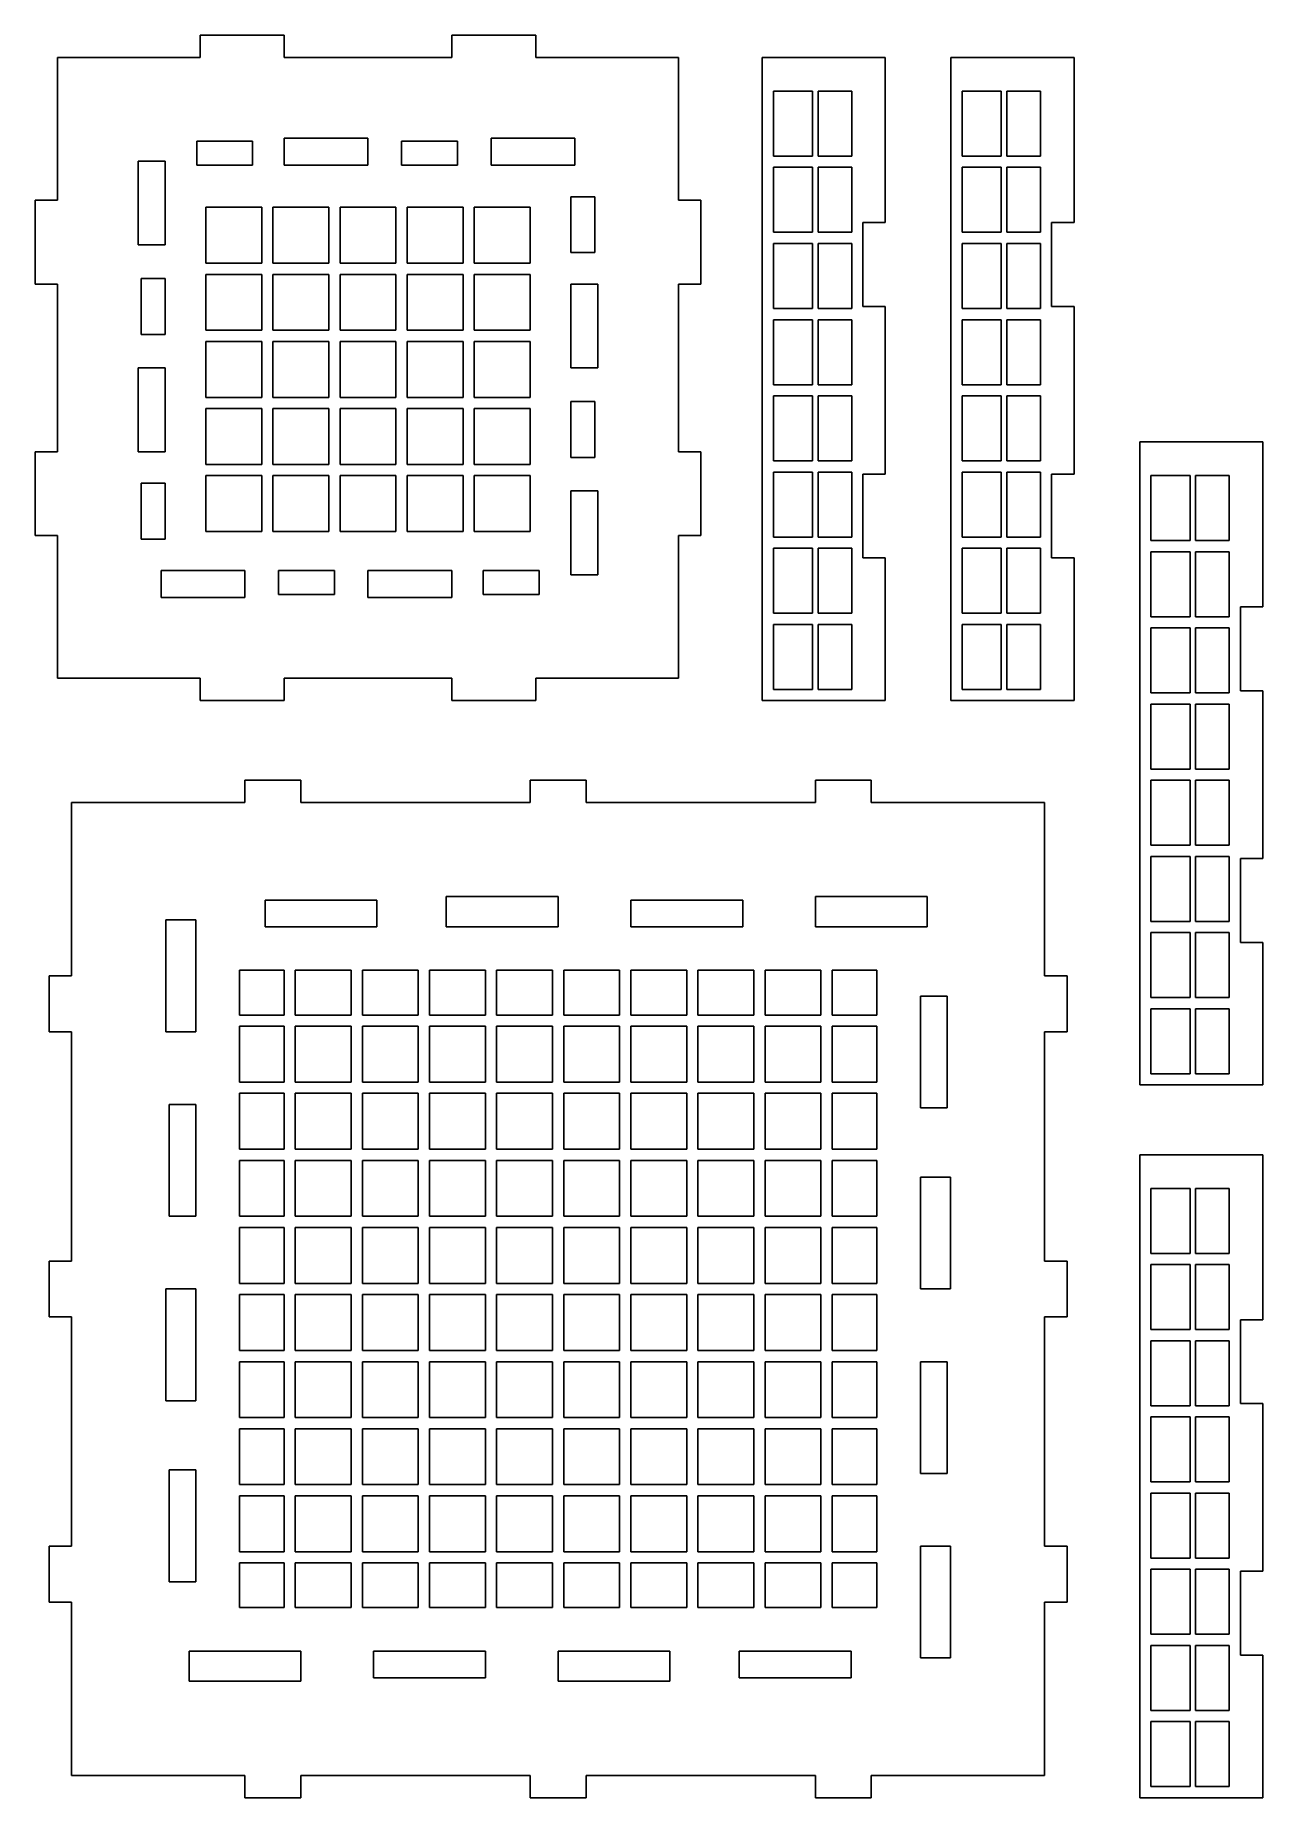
# Model space of a CAD drawing. Extents: x -82 to 93, y -122 to 130.
import ezdxf

# ---------------------------------------------------------------- set-up
doc = ezdxf.new("R2010")
doc.units = 0
doc.header["$MEASUREMENT"] = 0
doc.layers.add('CYAN', color=4, linetype='Continuous')

msp = doc.modelspace()

# ---------------------------------------------------------------- linework, layer by layer
at = {"layer": 'CYAN'}
for p, q in [((-46.699979, 130.349996), (-58.699979, 130.349996)), ((-58.699979, 130.349996), (-58.699979, 127.149996)), ((-46.699979, 127.149996), (-46.699979, 130.349996)), ((-10.699979, 130.349996), (-22.699979, 130.349996)), ((-22.699979, 130.349996), (-22.699979, 127.149996)), ((-10.699979, 127.149996), (-10.699979, 130.349996)), ((-58.699979, 127.149996), (-79.099979, 127.149996)), ((-79.099979, 127.149996), (-79.099979, 106.749996)), ((-22.699979, 127.149996), (-46.699979, 127.149996)), ((9.700021, 127.149996), (-10.699979, 127.149996)), ((9.700021, 106.749996), (9.700021, 127.149996)), ((39.300021, 127.149996), (21.700021, 127.149996)), ((21.700021, 127.149996), (21.700021, 35.149996)), ((39.300021, 103.549996), (39.300021, 127.149996)), ((66.300021, 127.149996), (48.700021, 127.149996)), ((48.700021, 127.149996), (48.700021, 35.149996)), ((66.300021, 103.549996), (66.300021, 127.149996)), ((23.300021, 113.049996), (23.300021, 122.349996)), ((23.300021, 122.349996), (28.900021, 122.349996)), ((28.900021, 122.349996), (28.900021, 113.049996)), ((29.700021, 113.049996), (29.700021, 122.349996)), ((29.700021, 122.349996), (34.500021, 122.349996)), ((34.500021, 122.349996), (34.500021, 113.049996)), ((50.300021, 113.049996), (50.300021, 122.349996)), ((50.300021, 122.349996), (55.900021, 122.349996)), ((55.900021, 122.349996), (55.900021, 113.049996)), ((56.700021, 113.049996), (56.700021, 122.349996)), ((56.700021, 122.349996), (61.500021, 122.349996)), ((61.500021, 122.349996), (61.500021, 113.049996)), ((-59.199979, 111.749996), (-59.199979, 115.189996)), ((-59.199979, 115.189996), (-51.199979, 115.189996)), ((-51.199979, 115.189996), (-51.199979, 111.749996)), ((-46.699979, 111.749996), (-46.699979, 115.609996)), ((-46.699979, 115.609996), (-34.699979, 115.609996)), ((-34.699979, 115.609996), (-34.699979, 111.749996)), ((-29.899979, 111.749996), (-29.899979, 115.189996)), ((-29.899979, 115.189996), (-21.899979, 115.189996)), ((-21.899979, 115.189996), (-21.899979, 111.749996)), ((-17.099979, 111.749996), (-17.099979, 115.609996)), ((-17.099979, 115.609996), (-5.099979, 115.609996)), ((-5.099979, 115.609996), (-5.099979, 111.749996)), ((-67.559979, 100.349996), (-67.559979, 112.349996)), ((-67.559979, 112.349996), (-63.699979, 112.349996)), ((-63.699979, 112.349996), (-63.699979, 100.349996)), ((-51.199979, 111.749996), (-59.199979, 111.749996)), ((-34.699979, 111.749996), (-46.699979, 111.749996)), ((-21.899979, 111.749996), (-29.899979, 111.749996)), ((-5.099979, 111.749996), (-17.099979, 111.749996)), ((28.900021, 113.049996), (23.300021, 113.049996)), ((23.300021, 102.149996), (23.300021, 111.449996)), ((23.300021, 111.449996), (28.900021, 111.449996)), ((28.900021, 111.449996), (28.900021, 102.149996)), ((34.500021, 113.049996), (29.700021, 113.049996)), ((29.700021, 102.149996), (29.700021, 111.449996)), ((29.700021, 111.449996), (34.500021, 111.449996)), ((34.500021, 111.449996), (34.500021, 102.149996)), ((55.900021, 113.049996), (50.300021, 113.049996)), ((50.300021, 102.149996), (50.300021, 111.449996)), ((50.300021, 111.449996), (55.900021, 111.449996)), ((55.900021, 111.449996), (55.900021, 102.149996)), ((61.500021, 113.049996), (56.700021, 113.049996)), ((56.700021, 102.149996), (56.700021, 111.449996)), ((56.700021, 111.449996), (61.500021, 111.449996)), ((61.500021, 111.449996), (61.500021, 102.149996)), ((-79.099979, 106.749996), (-82.299979, 106.749996)), ((-82.299979, 106.749996), (-82.299979, 94.749996)), ((-5.699979, 99.249996), (-5.699979, 107.249996)), ((-5.699979, 107.249996), (-2.259979, 107.249996)), ((-2.259979, 107.249996), (-2.259979, 99.249996)), ((12.900021, 106.749996), (9.700021, 106.749996)), ((12.900021, 94.749996), (12.900021, 106.749996)), ((-57.899979, 97.729996), (-57.899979, 105.729996)), ((-57.899979, 105.729996), (-49.899979, 105.729996)), ((-49.899979, 105.729996), (-49.899979, 97.729996)), ((-48.299979, 97.729996), (-48.299979, 105.729996)), ((-48.299979, 105.729996), (-40.299979, 105.729996)), ((-40.299979, 105.729996), (-40.299979, 97.729996)), ((-38.699979, 97.729996), (-38.699979, 105.729996)), ((-38.699979, 105.729996), (-30.699979, 105.729996)), ((-30.699979, 105.729996), (-30.699979, 97.729996)), ((-29.099979, 97.729996), (-29.099979, 105.729996)), ((-29.099979, 105.729996), (-21.099979, 105.729996)), ((-21.099979, 105.729996), (-21.099979, 97.729996)), ((-19.499979, 97.729996), (-19.499979, 105.729996)), ((-19.499979, 105.729996), (-11.499979, 105.729996)), ((-11.499979, 105.729996), (-11.499979, 97.729996)), ((36.100021, 91.549996), (36.100021, 103.549996)), ((36.100021, 103.549996), (39.300021, 103.549996)), ((63.100021, 91.549996), (63.100021, 103.549996)), ((63.100021, 103.549996), (66.300021, 103.549996)), ((28.900021, 102.149996), (23.300021, 102.149996)), ((34.500021, 102.149996), (29.700021, 102.149996)), ((55.900021, 102.149996), (50.300021, 102.149996)), ((61.500021, 102.149996), (56.700021, 102.149996)), ((-63.699979, 100.349996), (-67.559979, 100.349996)), ((-2.259979, 99.249996), (-5.699979, 99.249996)), ((23.300021, 91.249996), (23.300021, 100.549996)), ((23.300021, 100.549996), (28.900021, 100.549996)), ((28.900021, 100.549996), (28.900021, 91.249996)), ((29.700021, 91.249996), (29.700021, 100.549996)), ((29.700021, 100.549996), (34.500021, 100.549996)), ((34.500021, 100.549996), (34.500021, 91.249996)), ((50.300021, 91.249996), (50.300021, 100.549996)), ((50.300021, 100.549996), (55.900021, 100.549996)), ((55.900021, 100.549996), (55.900021, 91.249996)), ((56.700021, 91.249996), (56.700021, 100.549996)), ((56.700021, 100.549996), (61.500021, 100.549996)), ((61.500021, 100.549996), (61.500021, 91.249996)), ((-49.899979, 97.729996), (-57.899979, 97.729996)), ((-57.899979, 96.129996), (-49.899979, 96.129996)), ((-57.899979, 88.129996), (-57.899979, 96.129996)), ((-49.899979, 96.129996), (-49.899979, 88.129996)), ((-40.299979, 97.729996), (-48.299979, 97.729996)), ((-48.299979, 96.129996), (-40.299979, 96.129996)), ((-48.299979, 88.129996), (-48.299979, 96.129996)), ((-40.299979, 96.129996), (-40.299979, 88.129996)), ((-30.699979, 97.729996), (-38.699979, 97.729996)), ((-38.699979, 96.129996), (-30.699979, 96.129996)), ((-38.699979, 88.129996), (-38.699979, 96.129996)), ((-30.699979, 96.129996), (-30.699979, 88.129996)), ((-21.099979, 97.729996), (-29.099979, 97.729996)), ((-29.099979, 96.129996), (-21.099979, 96.129996)), ((-29.099979, 88.129996), (-29.099979, 96.129996)), ((-21.099979, 96.129996), (-21.099979, 88.129996)), ((-11.499979, 97.729996), (-19.499979, 97.729996)), ((-19.499979, 88.129996), (-19.499979, 96.129996)), ((-19.499979, 96.129996), (-11.499979, 96.129996)), ((-11.499979, 96.129996), (-11.499979, 88.129996)), ((-82.299979, 94.749996), (-79.099979, 94.749996)), ((-79.099979, 94.749996), (-79.099979, 70.749996)), ((-67.139979, 87.549996), (-67.139979, 95.549996)), ((-67.139979, 95.549996), (-63.699979, 95.549996)), ((-63.699979, 95.549996), (-63.699979, 87.549996)), ((-5.699979, 82.749996), (-5.699979, 94.749996)), ((-5.699979, 94.749996), (-1.839979, 94.749996)), ((-1.839979, 94.749996), (-1.839979, 82.749996)), ((9.700021, 70.749996), (9.700021, 94.749996)), ((9.700021, 94.749996), (12.900021, 94.749996)), ((28.900021, 91.249996), (23.300021, 91.249996)), ((34.500021, 91.249996), (29.700021, 91.249996)), ((39.300021, 91.549996), (36.100021, 91.549996)), ((39.300021, 67.549996), (39.300021, 91.549996)), ((55.900021, 91.249996), (50.300021, 91.249996)), ((61.500021, 91.249996), (56.700021, 91.249996)), ((66.300021, 91.549996), (63.100021, 91.549996)), ((66.300021, 67.549996), (66.300021, 91.549996)), ((23.300021, 80.349996), (23.300021, 89.649996)), ((23.300021, 89.649996), (28.900021, 89.649996)), ((28.900021, 89.649996), (28.900021, 80.349996)), ((29.700021, 80.349996), (29.700021, 89.649996)), ((29.700021, 89.649996), (34.500021, 89.649996)), ((34.500021, 89.649996), (34.500021, 80.349996)), ((50.300021, 80.349996), (50.300021, 89.649996)), ((50.300021, 89.649996), (55.900021, 89.649996)), ((55.900021, 89.649996), (55.900021, 80.349996)), ((56.700021, 80.349996), (56.700021, 89.649996)), ((56.700021, 89.649996), (61.500021, 89.649996)), ((61.500021, 89.649996), (61.500021, 80.349996)), ((-63.699979, 87.549996), (-67.139979, 87.549996)), ((-49.899979, 88.129996), (-57.899979, 88.129996)), ((-57.899979, 78.529996), (-57.899979, 86.529996)), ((-57.899979, 86.529996), (-49.899979, 86.529996)), ((-49.899979, 86.529996), (-49.899979, 78.529996)), ((-40.299979, 88.129996), (-48.299979, 88.129996)), ((-48.299979, 78.529996), (-48.299979, 86.529996)), ((-48.299979, 86.529996), (-40.299979, 86.529996)), ((-40.299979, 86.529996), (-40.299979, 78.529996)), ((-30.699979, 88.129996), (-38.699979, 88.129996)), ((-38.699979, 78.529996), (-38.699979, 86.529996)), ((-38.699979, 86.529996), (-30.699979, 86.529996)), ((-30.699979, 86.529996), (-30.699979, 78.529996)), ((-21.099979, 88.129996), (-29.099979, 88.129996)), ((-29.099979, 86.529996), (-21.099979, 86.529996)), ((-29.099979, 78.529996), (-29.099979, 86.529996)), ((-21.099979, 86.529996), (-21.099979, 78.529996)), ((-11.499979, 88.129996), (-19.499979, 88.129996)), ((-19.499979, 78.529996), (-19.499979, 86.529996)), ((-19.499979, 86.529996), (-11.499979, 86.529996)), ((-11.499979, 86.529996), (-11.499979, 78.529996)), ((-67.559979, 70.749996), (-67.559979, 82.749996)), ((-67.559979, 82.749996), (-63.699979, 82.749996)), ((-63.699979, 82.749996), (-63.699979, 70.749996)), ((-1.839979, 82.749996), (-5.699979, 82.749996)), ((-49.899979, 78.529996), (-57.899979, 78.529996)), ((-40.299979, 78.529996), (-48.299979, 78.529996)), ((-30.699979, 78.529996), (-38.699979, 78.529996)), ((-21.099979, 78.529996), (-29.099979, 78.529996)), ((-11.499979, 78.529996), (-19.499979, 78.529996)), ((28.900021, 80.349996), (23.300021, 80.349996)), ((23.300021, 69.449996), (23.300021, 78.749996)), ((23.300021, 78.749996), (28.900021, 78.749996)), ((28.900021, 78.749996), (28.900021, 69.449996)), ((34.500021, 80.349996), (29.700021, 80.349996)), ((29.700021, 69.449996), (29.700021, 78.749996)), ((29.700021, 78.749996), (34.500021, 78.749996)), ((34.500021, 78.749996), (34.500021, 69.449996)), ((55.900021, 80.349996), (50.300021, 80.349996)), ((50.300021, 69.449996), (50.300021, 78.749996)), ((50.300021, 78.749996), (55.900021, 78.749996)), ((55.900021, 78.749996), (55.900021, 69.449996)), ((61.500021, 80.349996), (56.700021, 80.349996)), ((56.700021, 69.449996), (56.700021, 78.749996)), ((56.700021, 78.749996), (61.500021, 78.749996)), ((61.500021, 78.749996), (61.500021, 69.449996)), ((-57.899979, 68.929996), (-57.899979, 76.929996)), ((-57.899979, 76.929996), (-49.899979, 76.929996)), ((-49.899979, 76.929996), (-49.899979, 68.929996)), ((-48.299979, 68.929996), (-48.299979, 76.929996)), ((-48.299979, 76.929996), (-40.299979, 76.929996)), ((-40.299979, 76.929996), (-40.299979, 68.929996)), ((-38.699979, 68.929996), (-38.699979, 76.929996)), ((-38.699979, 76.929996), (-30.699979, 76.929996)), ((-30.699979, 76.929996), (-30.699979, 68.929996)), ((-29.099979, 76.929996), (-21.099979, 76.929996)), ((-29.099979, 68.929996), (-29.099979, 76.929996)), ((-21.099979, 76.929996), (-21.099979, 68.929996)), ((-19.499979, 68.929996), (-19.499979, 76.929996)), ((-19.499979, 76.929996), (-11.499979, 76.929996)), ((-11.499979, 76.929996), (-11.499979, 68.929996)), ((-5.699979, 69.949996), (-5.699979, 77.949996)), ((-5.699979, 77.949996), (-2.259979, 77.949996)), ((-2.259979, 77.949996), (-2.259979, 69.949996)), ((-79.099979, 70.749996), (-82.299979, 70.749996)), ((-82.299979, 70.749996), (-82.299979, 58.749996)), ((-63.699979, 70.749996), (-67.559979, 70.749996)), ((12.900021, 70.749996), (9.700021, 70.749996)), ((12.900021, 58.749996), (12.900021, 70.749996)), ((93.300021, 72.149996), (75.700021, 72.149996)), ((75.700021, 72.149996), (75.700021, -19.850004)), ((93.300021, 48.549996), (93.300021, 72.149996)), ((-49.899979, 68.929996), (-57.899979, 68.929996)), ((-40.299979, 68.929996), (-48.299979, 68.929996)), ((-30.699979, 68.929996), (-38.699979, 68.929996)), ((-21.099979, 68.929996), (-29.099979, 68.929996)), ((-11.499979, 68.929996), (-19.499979, 68.929996)), ((-2.259979, 69.949996), (-5.699979, 69.949996)), ((28.900021, 69.449996), (23.300021, 69.449996)), ((34.500021, 69.449996), (29.700021, 69.449996)), ((55.900021, 69.449996), (50.300021, 69.449996)), ((61.500021, 69.449996), (56.700021, 69.449996)), ((-67.139979, 58.249996), (-67.139979, 66.249996)), ((-67.139979, 66.249996), (-63.699979, 66.249996)), ((-63.699979, 66.249996), (-63.699979, 58.249996)), ((-57.899979, 59.329996), (-57.899979, 67.329996)), ((-57.899979, 67.329996), (-49.899979, 67.329996)), ((-49.899979, 67.329996), (-49.899979, 59.329996)), ((-48.299979, 59.329996), (-48.299979, 67.329996)), ((-48.299979, 67.329996), (-40.299979, 67.329996)), ((-40.299979, 67.329996), (-40.299979, 59.329996)), ((-38.699979, 59.329996), (-38.699979, 67.329996)), ((-38.699979, 67.329996), (-30.699979, 67.329996)), ((-30.699979, 67.329996), (-30.699979, 59.329996)), ((-29.099979, 59.329996), (-29.099979, 67.329996)), ((-29.099979, 67.329996), (-21.099979, 67.329996)), ((-21.099979, 67.329996), (-21.099979, 59.329996)), ((-19.499979, 59.329996), (-19.499979, 67.329996)), ((-19.499979, 67.329996), (-11.499979, 67.329996)), ((-11.499979, 67.329996), (-11.499979, 59.329996)), ((23.300021, 58.549996), (23.300021, 67.849996)), ((23.300021, 67.849996), (28.900021, 67.849996)), ((28.900021, 67.849996), (28.900021, 58.549996)), ((29.700021, 58.549996), (29.700021, 67.849996)), ((29.700021, 67.849996), (34.500021, 67.849996)), ((34.500021, 67.849996), (34.500021, 58.549996)), ((36.100021, 55.549996), (36.100021, 67.549996)), ((36.100021, 67.549996), (39.300021, 67.549996)), ((50.300021, 58.549996), (50.300021, 67.849996)), ((50.300021, 67.849996), (55.900021, 67.849996)), ((55.900021, 67.849996), (55.900021, 58.549996)), ((56.700021, 58.549996), (56.700021, 67.849996)), ((56.700021, 67.849996), (61.500021, 67.849996)), ((61.500021, 67.849996), (61.500021, 58.549996)), ((63.100021, 55.549996), (63.100021, 67.549996)), ((63.100021, 67.549996), (66.300021, 67.549996)), ((77.300021, 58.049996), (77.300021, 67.349996)), ((77.300021, 67.349996), (82.900021, 67.349996)), ((82.900021, 67.349996), (82.900021, 58.049996)), ((83.700021, 58.049996), (83.700021, 67.349996)), ((83.700021, 67.349996), (88.500021, 67.349996)), ((88.500021, 67.349996), (88.500021, 58.049996)), ((-5.699979, 53.149996), (-5.699979, 65.149996)), ((-5.699979, 65.149996), (-1.839979, 65.149996)), ((-1.839979, 65.149996), (-1.839979, 53.149996)), ((-82.299979, 58.749996), (-79.099979, 58.749996)), ((-79.099979, 58.749996), (-79.099979, 38.349996)), ((-63.699979, 58.249996), (-67.139979, 58.249996)), ((-49.899979, 59.329996), (-57.899979, 59.329996)), ((-40.299979, 59.329996), (-48.299979, 59.329996)), ((-30.699979, 59.329996), (-38.699979, 59.329996)), ((-21.099979, 59.329996), (-29.099979, 59.329996)), ((-11.499979, 59.329996), (-19.499979, 59.329996)), ((9.700021, 38.349996), (9.700021, 58.749996)), ((9.700021, 58.749996), (12.900021, 58.749996)), ((28.900021, 58.549996), (23.300021, 58.549996)), ((34.500021, 58.549996), (29.700021, 58.549996)), ((55.900021, 58.549996), (50.300021, 58.549996)), ((61.500021, 58.549996), (56.700021, 58.549996)), ((82.900021, 58.049996), (77.300021, 58.049996)), ((88.500021, 58.049996), (83.700021, 58.049996)), ((23.300021, 47.649996), (23.300021, 56.949996)), ((23.300021, 56.949996), (28.900021, 56.949996)), ((28.900021, 56.949996), (28.900021, 47.649996)), ((29.700021, 47.649996), (29.700021, 56.949996)), ((29.700021, 56.949996), (34.500021, 56.949996)), ((34.500021, 56.949996), (34.500021, 47.649996)), ((39.300021, 55.549996), (36.100021, 55.549996)), ((39.300021, 35.149996), (39.300021, 55.549996)), ((50.300021, 47.649996), (50.300021, 56.949996)), ((50.300021, 56.949996), (55.900021, 56.949996)), ((55.900021, 56.949996), (55.900021, 47.649996)), ((56.700021, 47.649996), (56.700021, 56.949996)), ((56.700021, 56.949996), (61.500021, 56.949996)), ((61.500021, 56.949996), (61.500021, 47.649996)), ((66.300021, 55.549996), (63.100021, 55.549996)), ((66.300021, 35.149996), (66.300021, 55.549996)), ((77.300021, 47.149996), (77.300021, 56.449996)), ((77.300021, 56.449996), (82.900021, 56.449996)), ((82.900021, 56.449996), (82.900021, 47.149996)), ((83.700021, 47.149996), (83.700021, 56.449996)), ((83.700021, 56.449996), (88.500021, 56.449996)), ((88.500021, 56.449996), (88.500021, 47.149996)), ((-64.299979, 49.889996), (-64.299979, 53.749996)), ((-64.299979, 53.749996), (-52.299979, 53.749996)), ((-52.299979, 53.749996), (-52.299979, 49.889996)), ((-47.499979, 53.749996), (-39.499979, 53.749996)), ((-47.499979, 50.309996), (-47.499979, 53.749996)), ((-39.499979, 53.749996), (-39.499979, 50.309996)), ((-34.699979, 53.749996), (-22.699979, 53.749996)), ((-34.699979, 49.889996), (-34.699979, 53.749996)), ((-22.699979, 53.749996), (-22.699979, 49.889996)), ((-18.199979, 53.749996), (-10.199979, 53.749996)), ((-18.199979, 50.309996), (-18.199979, 53.749996)), ((-10.199979, 53.749996), (-10.199979, 50.309996)), ((-1.839979, 53.149996), (-5.699979, 53.149996)), ((-52.299979, 49.889996), (-64.299979, 49.889996)), ((-39.499979, 50.309996), (-47.499979, 50.309996)), ((-22.699979, 49.889996), (-34.699979, 49.889996)), ((-10.199979, 50.309996), (-18.199979, 50.309996)), ((90.100021, 36.549996), (90.100021, 48.549996)), ((90.100021, 48.549996), (93.300021, 48.549996)), ((28.900021, 47.649996), (23.300021, 47.649996)), ((23.300021, 36.749996), (23.300021, 46.049996)), ((23.300021, 46.049996), (28.900021, 46.049996)), ((28.900021, 46.049996), (28.900021, 36.749996)), ((34.500021, 47.649996), (29.700021, 47.649996)), ((29.700021, 36.749996), (29.700021, 46.049996)), ((29.700021, 46.049996), (34.500021, 46.049996)), ((34.500021, 46.049996), (34.500021, 36.749996)), ((55.900021, 47.649996), (50.300021, 47.649996)), ((50.300021, 36.749996), (50.300021, 46.049996)), ((50.300021, 46.049996), (55.900021, 46.049996)), ((55.900021, 46.049996), (55.900021, 36.749996)), ((61.500021, 47.649996), (56.700021, 47.649996)), ((56.700021, 36.749996), (56.700021, 46.049996)), ((56.700021, 46.049996), (61.500021, 46.049996)), ((61.500021, 46.049996), (61.500021, 36.749996)), ((82.900021, 47.149996), (77.300021, 47.149996)), ((77.300021, 36.249996), (77.300021, 45.549996)), ((77.300021, 45.549996), (82.900021, 45.549996)), ((82.900021, 45.549996), (82.900021, 36.249996)), ((88.500021, 47.149996), (83.700021, 47.149996)), ((83.700021, 36.249996), (83.700021, 45.549996)), ((83.700021, 45.549996), (88.500021, 45.549996)), ((88.500021, 45.549996), (88.500021, 36.249996)), ((-79.099979, 38.349996), (-58.699979, 38.349996)), ((-58.699979, 38.349996), (-58.699979, 35.149996)), ((-46.699979, 35.149996), (-46.699979, 38.349996)), ((-46.699979, 38.349996), (-22.699979, 38.349996)), ((-22.699979, 38.349996), (-22.699979, 35.149996)), ((-10.699979, 35.149996), (-10.699979, 38.349996)), ((-10.699979, 38.349996), (9.700021, 38.349996)), ((28.900021, 36.749996), (23.300021, 36.749996)), ((34.500021, 36.749996), (29.700021, 36.749996)), ((55.900021, 36.749996), (50.300021, 36.749996)), ((61.500021, 36.749996), (56.700021, 36.749996)), ((82.900021, 36.249996), (77.300021, 36.249996)), ((88.500021, 36.249996), (83.700021, 36.249996)), ((93.300021, 36.549996), (90.100021, 36.549996)), ((93.300021, 12.549996), (93.300021, 36.549996)), ((-58.699979, 35.149996), (-46.699979, 35.149996)), ((-22.699979, 35.149996), (-10.699979, 35.149996)), ((21.700021, 35.149996), (39.300021, 35.149996)), ((48.700021, 35.149996), (66.300021, 35.149996)), ((77.300021, 25.349996), (77.300021, 34.649996)), ((77.300021, 34.649996), (82.900021, 34.649996)), ((82.900021, 34.649996), (82.900021, 25.349996)), ((83.700021, 25.349996), (83.700021, 34.649996)), ((83.700021, 34.649996), (88.500021, 34.649996)), ((88.500021, 34.649996), (88.500021, 25.349996)), ((82.900021, 25.349996), (77.300021, 25.349996)), ((88.500021, 25.349996), (83.700021, 25.349996)), ((-44.299979, 23.749996), (-52.299979, 23.749996)), ((-52.299979, 23.749996), (-52.299979, 20.549996)), ((-44.299979, 20.549996), (-44.299979, 23.749996)), ((-3.499979, 23.749996), (-11.499979, 23.749996)), ((-11.499979, 23.749996), (-11.499979, 20.549996)), ((-3.499979, 20.549996), (-3.499979, 23.749996)), ((37.300021, 23.749996), (29.300021, 23.749996)), ((29.300021, 23.749996), (29.300021, 20.549996)), ((37.300021, 20.549996), (37.300021, 23.749996)), ((77.300021, 14.449996), (77.300021, 23.749996)), ((77.300021, 23.749996), (82.900021, 23.749996)), ((82.900021, 23.749996), (82.900021, 14.449996)), ((83.700021, 14.449996), (83.700021, 23.749996)), ((83.700021, 23.749996), (88.500021, 23.749996)), ((88.500021, 23.749996), (88.500021, 14.449996)), ((-52.299979, 20.549996), (-77.099979, 20.549996)), ((-77.099979, 20.549996), (-77.099979, -4.250004)), ((-11.499979, 20.549996), (-44.299979, 20.549996)), ((29.300021, 20.549996), (-3.499979, 20.549996)), ((62.100021, 20.549996), (37.300021, 20.549996)), ((62.100021, -4.250004), (62.100021, 20.549996)), ((82.900021, 14.449996), (77.300021, 14.449996)), ((77.300021, 3.549996), (77.300021, 12.849996)), ((77.300021, 12.849996), (82.900021, 12.849996)), ((82.900021, 12.849996), (82.900021, 3.549996)), ((88.500021, 14.449996), (83.700021, 14.449996)), ((83.700021, 3.549996), (83.700021, 12.849996)), ((83.700021, 12.849996), (88.500021, 12.849996)), ((88.500021, 12.849996), (88.500021, 3.549996)), ((90.100021, 0.549996), (90.100021, 12.549996)), ((90.100021, 12.549996), (93.300021, 12.549996)), ((-49.419979, 2.769996), (-49.419979, 6.609996)), ((-49.419979, 6.609996), (-33.419979, 6.609996)), ((-33.419979, 6.609996), (-33.419979, 2.769996)), ((-23.499979, 2.769996), (-23.499979, 7.089996)), ((-23.499979, 7.089996), (-7.499979, 7.089996)), ((-7.499979, 7.089996), (-7.499979, 2.769996)), ((2.900021, 2.769996), (2.900021, 6.609996)), ((2.900021, 6.609996), (18.900021, 6.609996)), ((18.900021, 6.609996), (18.900021, 2.769996)), ((29.300021, 2.769996), (29.300021, 7.089996)), ((29.300021, 7.089996), (45.300021, 7.089996)), ((45.300021, 7.089996), (45.300021, 2.769996)), ((-63.639979, -12.250004), (-63.639979, 3.749996)), ((-63.639979, 3.749996), (-59.319979, 3.749996)), ((-59.319979, 3.749996), (-59.319979, -12.250004)), ((-33.419979, 2.769996), (-49.419979, 2.769996)), ((-7.499979, 2.769996), (-23.499979, 2.769996)), ((18.900021, 2.769996), (2.900021, 2.769996)), ((45.300021, 2.769996), (29.300021, 2.769996)), ((82.900021, 3.549996), (77.300021, 3.549996)), ((88.500021, 3.549996), (83.700021, 3.549996)), ((77.300021, -7.350004), (77.300021, 1.949996)), ((77.300021, 1.949996), (82.900021, 1.949996)), ((82.900021, 1.949996), (82.900021, -7.350004)), ((83.700021, -7.350004), (83.700021, 1.949996)), ((83.700021, 1.949996), (88.500021, 1.949996)), ((88.500021, 1.949996), (88.500021, -7.350004)), ((93.300021, 0.549996), (90.100021, 0.549996)), ((93.300021, -19.850004), (93.300021, 0.549996)), ((-77.099979, -4.250004), (-80.299979, -4.250004)), ((-80.299979, -4.250004), (-80.299979, -12.250004)), ((-53.099979, -9.850004), (-53.099979, -3.450004)), ((-53.099979, -3.450004), (-46.699979, -3.450004)), ((-46.699979, -3.450004), (-46.699979, -9.850004)), ((-45.099979, -9.850004), (-45.099979, -3.450004)), ((-45.099979, -3.450004), (-37.099979, -3.450004)), ((-37.099979, -3.450004), (-37.099979, -9.850004)), ((-35.499979, -9.850004), (-35.499979, -3.450004)), ((-35.499979, -3.450004), (-27.499979, -3.450004)), ((-27.499979, -3.450004), (-27.499979, -9.850004)), ((-25.899979, -9.850004), (-25.899979, -3.450004)), ((-25.899979, -3.450004), (-17.899979, -3.450004)), ((-17.899979, -3.450004), (-17.899979, -9.850004)), ((-16.299979, -9.850004), (-16.299979, -3.450004)), ((-16.299979, -3.450004), (-8.299979, -3.450004)), ((-8.299979, -3.450004), (-8.299979, -9.850004)), ((-6.699979, -9.850004), (-6.699979, -3.450004)), ((-6.699979, -3.450004), (1.300021, -3.450004)), ((1.300021, -3.450004), (1.300021, -9.850004)), ((2.900021, -9.850004), (2.900021, -3.450004)), ((2.900021, -3.450004), (10.900021, -3.450004)), ((10.900021, -3.450004), (10.900021, -9.850004)), ((12.500021, -9.850004), (12.500021, -3.450004)), ((12.500021, -3.450004), (20.500021, -3.450004)), ((20.500021, -3.450004), (20.500021, -9.850004)), ((22.100021, -9.850004), (22.100021, -3.450004)), ((22.100021, -3.450004), (30.100021, -3.450004)), ((30.100021, -3.450004), (30.100021, -9.850004)), ((31.700021, -9.850004), (31.700021, -3.450004)), ((31.700021, -3.450004), (38.100021, -3.450004)), ((38.100021, -3.450004), (38.100021, -9.850004)), ((65.300021, -4.250004), (62.100021, -4.250004)), ((65.300021, -12.250004), (65.300021, -4.250004)), ((44.320021, -23.130004), (44.320021, -7.130004)), ((44.320021, -7.130004), (48.160021, -7.130004)), ((48.160021, -7.130004), (48.160021, -23.130004)), ((82.900021, -7.350004), (77.300021, -7.350004)), ((88.500021, -7.350004), (83.700021, -7.350004)), ((-46.699979, -9.850004), (-53.099979, -9.850004)), ((-37.099979, -9.850004), (-45.099979, -9.850004)), ((-27.499979, -9.850004), (-35.499979, -9.850004)), ((-17.899979, -9.850004), (-25.899979, -9.850004)), ((-8.299979, -9.850004), (-16.299979, -9.850004)), ((1.300021, -9.850004), (-6.699979, -9.850004)), ((10.900021, -9.850004), (2.900021, -9.850004)), ((20.500021, -9.850004), (12.500021, -9.850004)), ((30.100021, -9.850004), (22.100021, -9.850004)), ((38.100021, -9.850004), (31.700021, -9.850004)), ((77.300021, -18.250004), (77.300021, -8.950004)), ((77.300021, -8.950004), (82.900021, -8.950004)), ((82.900021, -8.950004), (82.900021, -18.250004)), ((83.700021, -18.250004), (83.700021, -8.950004)), ((83.700021, -8.950004), (88.500021, -8.950004)), ((88.500021, -8.950004), (88.500021, -18.250004)), ((-80.299979, -12.250004), (-77.099979, -12.250004)), ((-77.099979, -12.250004), (-77.099979, -45.050004)), ((-59.319979, -12.250004), (-63.639979, -12.250004)), ((-53.099979, -19.450004), (-53.099979, -11.450004)), ((-53.099979, -11.450004), (-46.699979, -11.450004)), ((-46.699979, -11.450004), (-46.699979, -19.450004)), ((-45.099979, -19.450004), (-45.099979, -11.450004)), ((-45.099979, -11.450004), (-37.099979, -11.450004)), ((-37.099979, -11.450004), (-37.099979, -19.450004)), ((-35.499979, -19.450004), (-35.499979, -11.450004)), ((-35.499979, -11.450004), (-27.499979, -11.450004)), ((-27.499979, -11.450004), (-27.499979, -19.450004)), ((-25.899979, -11.450004), (-17.899979, -11.450004)), ((-25.899979, -19.450004), (-25.899979, -11.450004)), ((-17.899979, -11.450004), (-17.899979, -19.450004)), ((-16.299979, -11.450004), (-8.299979, -11.450004)), ((-16.299979, -19.450004), (-16.299979, -11.450004)), ((-8.299979, -11.450004), (-8.299979, -19.450004)), ((-6.699979, -11.450004), (1.300021, -11.450004)), ((-6.699979, -19.450004), (-6.699979, -11.450004)), ((1.300021, -11.450004), (1.300021, -19.450004)), ((2.900021, -11.450004), (10.900021, -11.450004)), ((2.900021, -19.450004), (2.900021, -11.450004)), ((10.900021, -11.450004), (10.900021, -19.450004)), ((12.500021, -11.450004), (20.500021, -11.450004)), ((12.500021, -19.450004), (12.500021, -11.450004)), ((20.500021, -11.450004), (20.500021, -19.450004)), ((22.100021, -11.450004), (30.100021, -11.450004)), ((22.100021, -19.450004), (22.100021, -11.450004)), ((30.100021, -11.450004), (30.100021, -19.450004)), ((31.700021, -11.450004), (38.100021, -11.450004)), ((31.700021, -19.450004), (31.700021, -11.450004)), ((38.100021, -11.450004), (38.100021, -19.450004)), ((62.100021, -45.050004), (62.100021, -12.250004)), ((62.100021, -12.250004), (65.300021, -12.250004)), ((-46.699979, -19.450004), (-53.099979, -19.450004)), ((-37.099979, -19.450004), (-45.099979, -19.450004)), ((-27.499979, -19.450004), (-35.499979, -19.450004)), ((-17.899979, -19.450004), (-25.899979, -19.450004)), ((-8.299979, -19.450004), (-16.299979, -19.450004)), ((1.300021, -19.450004), (-6.699979, -19.450004)), ((10.900021, -19.450004), (2.900021, -19.450004)), ((20.500021, -19.450004), (12.500021, -19.450004)), ((30.100021, -19.450004), (22.100021, -19.450004)), ((38.100021, -19.450004), (31.700021, -19.450004)), ((75.700021, -19.850004), (93.300021, -19.850004)), ((82.900021, -18.250004), (77.300021, -18.250004)), ((88.500021, -18.250004), (83.700021, -18.250004)), ((-63.159979, -38.650004), (-63.159979, -22.650004)), ((-63.159979, -22.650004), (-59.319979, -22.650004)), ((-59.319979, -22.650004), (-59.319979, -38.650004)), ((-53.099979, -29.050004), (-53.099979, -21.050004)), ((-53.099979, -21.050004), (-46.699979, -21.050004)), ((-46.699979, -21.050004), (-46.699979, -29.050004)), ((-45.099979, -29.050004), (-45.099979, -21.050004)), ((-45.099979, -21.050004), (-37.099979, -21.050004)), ((-37.099979, -21.050004), (-37.099979, -29.050004)), ((-35.499979, -29.050004), (-35.499979, -21.050004)), ((-35.499979, -21.050004), (-27.499979, -21.050004)), ((-27.499979, -21.050004), (-27.499979, -29.050004)), ((-25.899979, -29.050004), (-25.899979, -21.050004)), ((-25.899979, -21.050004), (-17.899979, -21.050004)), ((-17.899979, -21.050004), (-17.899979, -29.050004)), ((-16.299979, -29.050004), (-16.299979, -21.050004)), ((-16.299979, -21.050004), (-8.299979, -21.050004)), ((-8.299979, -21.050004), (-8.299979, -29.050004)), ((-6.699979, -29.050004), (-6.699979, -21.050004)), ((-6.699979, -21.050004), (1.300021, -21.050004)), ((1.300021, -21.050004), (1.300021, -29.050004)), ((2.900021, -29.050004), (2.900021, -21.050004)), ((2.900021, -21.050004), (10.900021, -21.050004)), ((10.900021, -21.050004), (10.900021, -29.050004)), ((12.500021, -29.050004), (12.500021, -21.050004)), ((12.500021, -21.050004), (20.500021, -21.050004)), ((20.500021, -21.050004), (20.500021, -29.050004)), ((22.100021, -29.050004), (22.100021, -21.050004)), ((22.100021, -21.050004), (30.100021, -21.050004)), ((30.100021, -21.050004), (30.100021, -29.050004)), ((31.700021, -21.050004), (38.100021, -21.050004)), ((31.700021, -29.050004), (31.700021, -21.050004)), ((38.100021, -21.050004), (38.100021, -29.050004)), ((48.160021, -23.130004), (44.320021, -23.130004)), ((-46.699979, -29.050004), (-53.099979, -29.050004)), ((-37.099979, -29.050004), (-45.099979, -29.050004)), ((-27.499979, -29.050004), (-35.499979, -29.050004)), ((-17.899979, -29.050004), (-25.899979, -29.050004)), ((-8.299979, -29.050004), (-16.299979, -29.050004)), ((1.300021, -29.050004), (-6.699979, -29.050004)), ((10.900021, -29.050004), (2.900021, -29.050004)), ((20.500021, -29.050004), (12.500021, -29.050004)), ((30.100021, -29.050004), (22.100021, -29.050004)), ((38.100021, -29.050004), (31.700021, -29.050004)), ((93.300021, -29.850004), (75.700021, -29.850004)), ((75.700021, -29.850004), (75.700021, -121.850004)), ((93.300021, -53.450004), (93.300021, -29.850004)), ((-53.099979, -38.650004), (-53.099979, -30.650004)), ((-53.099979, -30.650004), (-46.699979, -30.650004)), ((-46.699979, -30.650004), (-46.699979, -38.650004)), ((-45.099979, -38.650004), (-45.099979, -30.650004)), ((-45.099979, -30.650004), (-37.099979, -30.650004)), ((-37.099979, -30.650004), (-37.099979, -38.650004)), ((-35.499979, -38.650004), (-35.499979, -30.650004)), ((-35.499979, -30.650004), (-27.499979, -30.650004)), ((-27.499979, -30.650004), (-27.499979, -38.650004)), ((-25.899979, -38.650004), (-25.899979, -30.650004)), ((-25.899979, -30.650004), (-17.899979, -30.650004)), ((-17.899979, -30.650004), (-17.899979, -38.650004)), ((-16.299979, -30.650004), (-8.299979, -30.650004)), ((-16.299979, -38.650004), (-16.299979, -30.650004)), ((-8.299979, -30.650004), (-8.299979, -38.650004)), ((-6.699979, -30.650004), (1.300021, -30.650004)), ((-6.699979, -38.650004), (-6.699979, -30.650004)), ((1.300021, -30.650004), (1.300021, -38.650004)), ((2.900021, -30.650004), (10.900021, -30.650004)), ((2.900021, -38.650004), (2.900021, -30.650004)), ((10.900021, -30.650004), (10.900021, -38.650004)), ((12.500021, -30.650004), (20.500021, -30.650004)), ((12.500021, -38.650004), (12.500021, -30.650004)), ((20.500021, -30.650004), (20.500021, -38.650004)), ((22.100021, -30.650004), (30.100021, -30.650004)), ((22.100021, -38.650004), (22.100021, -30.650004)), ((30.100021, -30.650004), (30.100021, -38.650004)), ((31.700021, -30.650004), (38.100021, -30.650004)), ((31.700021, -38.650004), (31.700021, -30.650004)), ((38.100021, -30.650004), (38.100021, -38.650004)), ((44.320021, -49.050004), (44.320021, -33.050004)), ((44.320021, -33.050004), (48.640021, -33.050004)), ((48.640021, -33.050004), (48.640021, -49.050004)), ((77.300021, -43.950004), (77.300021, -34.650004)), ((77.300021, -34.650004), (82.900021, -34.650004)), ((82.900021, -34.650004), (82.900021, -43.950004)), ((83.700021, -43.950004), (83.700021, -34.650004)), ((83.700021, -34.650004), (88.500021, -34.650004)), ((88.500021, -34.650004), (88.500021, -43.950004)), ((-59.319979, -38.650004), (-63.159979, -38.650004)), ((-46.699979, -38.650004), (-53.099979, -38.650004)), ((-53.099979, -48.250004), (-53.099979, -40.250004)), ((-53.099979, -40.250004), (-46.699979, -40.250004)), ((-46.699979, -40.250004), (-46.699979, -48.250004)), ((-37.099979, -38.650004), (-45.099979, -38.650004)), ((-45.099979, -48.250004), (-45.099979, -40.250004)), ((-45.099979, -40.250004), (-37.099979, -40.250004)), ((-37.099979, -40.250004), (-37.099979, -48.250004)), ((-27.499979, -38.650004), (-35.499979, -38.650004)), ((-35.499979, -48.250004), (-35.499979, -40.250004)), ((-35.499979, -40.250004), (-27.499979, -40.250004)), ((-27.499979, -40.250004), (-27.499979, -48.250004)), ((-17.899979, -38.650004), (-25.899979, -38.650004)), ((-25.899979, -48.250004), (-25.899979, -40.250004)), ((-25.899979, -40.250004), (-17.899979, -40.250004)), ((-17.899979, -40.250004), (-17.899979, -48.250004)), ((-8.299979, -38.650004), (-16.299979, -38.650004)), ((-16.299979, -48.250004), (-16.299979, -40.250004)), ((-16.299979, -40.250004), (-8.299979, -40.250004)), ((-8.299979, -40.250004), (-8.299979, -48.250004)), ((1.300021, -38.650004), (-6.699979, -38.650004)), ((-6.699979, -48.250004), (-6.699979, -40.250004)), ((-6.699979, -40.250004), (1.300021, -40.250004)), ((1.300021, -40.250004), (1.300021, -48.250004)), ((10.900021, -38.650004), (2.900021, -38.650004)), ((2.900021, -48.250004), (2.900021, -40.250004)), ((2.900021, -40.250004), (10.900021, -40.250004)), ((10.900021, -40.250004), (10.900021, -48.250004)), ((20.500021, -38.650004), (12.500021, -38.650004)), ((12.500021, -48.250004), (12.500021, -40.250004)), ((12.500021, -40.250004), (20.500021, -40.250004)), ((20.500021, -40.250004), (20.500021, -48.250004)), ((30.100021, -38.650004), (22.100021, -38.650004)), ((22.100021, -48.250004), (22.100021, -40.250004)), ((22.100021, -40.250004), (30.100021, -40.250004)), ((30.100021, -40.250004), (30.100021, -48.250004)), ((38.100021, -38.650004), (31.700021, -38.650004)), ((31.700021, -40.250004), (38.100021, -40.250004)), ((31.700021, -48.250004), (31.700021, -40.250004)), ((38.100021, -40.250004), (38.100021, -48.250004)), ((-77.099979, -45.050004), (-80.299979, -45.050004)), ((-80.299979, -45.050004), (-80.299979, -53.050004)), ((65.300021, -45.050004), (62.100021, -45.050004)), ((65.300021, -53.050004), (65.300021, -45.050004)), ((82.900021, -43.950004), (77.300021, -43.950004)), ((88.500021, -43.950004), (83.700021, -43.950004)), ((77.300021, -54.850004), (77.300021, -45.550004)), ((77.300021, -45.550004), (82.900021, -45.550004)), ((82.900021, -45.550004), (82.900021, -54.850004)), ((83.700021, -54.850004), (83.700021, -45.550004)), ((83.700021, -45.550004), (88.500021, -45.550004)), ((88.500021, -45.550004), (88.500021, -54.850004)), ((-63.639979, -65.050004), (-63.639979, -49.050004)), ((-63.639979, -49.050004), (-59.319979, -49.050004)), ((-59.319979, -49.050004), (-59.319979, -65.050004)), ((-46.699979, -48.250004), (-53.099979, -48.250004)), ((-53.099979, -57.850004), (-53.099979, -49.850004)), ((-53.099979, -49.850004), (-46.699979, -49.850004)), ((-46.699979, -49.850004), (-46.699979, -57.850004)), ((-37.099979, -48.250004), (-45.099979, -48.250004)), ((-45.099979, -57.850004), (-45.099979, -49.850004)), ((-45.099979, -49.850004), (-37.099979, -49.850004)), ((-37.099979, -49.850004), (-37.099979, -57.850004)), ((-27.499979, -48.250004), (-35.499979, -48.250004)), ((-35.499979, -57.850004), (-35.499979, -49.850004)), ((-35.499979, -49.850004), (-27.499979, -49.850004)), ((-27.499979, -49.850004), (-27.499979, -57.850004)), ((-17.899979, -48.250004), (-25.899979, -48.250004)), ((-25.899979, -57.850004), (-25.899979, -49.850004)), ((-25.899979, -49.850004), (-17.899979, -49.850004)), ((-17.899979, -49.850004), (-17.899979, -57.850004)), ((-8.299979, -48.250004), (-16.299979, -48.250004)), ((-16.299979, -49.850004), (-8.299979, -49.850004)), ((-16.299979, -57.850004), (-16.299979, -49.850004)), ((-8.299979, -49.850004), (-8.299979, -57.850004)), ((1.300021, -48.250004), (-6.699979, -48.250004)), ((-6.699979, -49.850004), (1.300021, -49.850004)), ((-6.699979, -57.850004), (-6.699979, -49.850004)), ((1.300021, -49.850004), (1.300021, -57.850004)), ((10.900021, -48.250004), (2.900021, -48.250004)), ((2.900021, -49.850004), (10.900021, -49.850004)), ((2.900021, -57.850004), (2.900021, -49.850004)), ((10.900021, -49.850004), (10.900021, -57.850004)), ((20.500021, -48.250004), (12.500021, -48.250004)), ((12.500021, -49.850004), (20.500021, -49.850004)), ((12.500021, -57.850004), (12.500021, -49.850004)), ((20.500021, -49.850004), (20.500021, -57.850004)), ((30.100021, -48.250004), (22.100021, -48.250004)), ((22.100021, -49.850004), (30.100021, -49.850004)), ((22.100021, -57.850004), (22.100021, -49.850004)), ((30.100021, -49.850004), (30.100021, -57.850004)), ((38.100021, -48.250004), (31.700021, -48.250004)), ((31.700021, -49.850004), (38.100021, -49.850004)), ((31.700021, -57.850004), (31.700021, -49.850004)), ((38.100021, -49.850004), (38.100021, -57.850004)), ((48.640021, -49.050004), (44.320021, -49.050004)), ((-80.299979, -53.050004), (-77.099979, -53.050004)), ((-77.099979, -53.050004), (-77.099979, -85.850004)), ((62.100021, -85.850004), (62.100021, -53.050004)), ((62.100021, -53.050004), (65.300021, -53.050004)), ((82.900021, -54.850004), (77.300021, -54.850004)), ((88.500021, -54.850004), (83.700021, -54.850004)), ((90.100021, -65.450004), (90.100021, -53.450004)), ((90.100021, -53.450004), (93.300021, -53.450004)), ((-46.699979, -57.850004), (-53.099979, -57.850004)), ((-37.099979, -57.850004), (-45.099979, -57.850004)), ((-27.499979, -57.850004), (-35.499979, -57.850004)), ((-17.899979, -57.850004), (-25.899979, -57.850004)), ((-8.299979, -57.850004), (-16.299979, -57.850004)), ((1.300021, -57.850004), (-6.699979, -57.850004)), ((10.900021, -57.850004), (2.900021, -57.850004)), ((20.500021, -57.850004), (12.500021, -57.850004)), ((30.100021, -57.850004), (22.100021, -57.850004)), ((38.100021, -57.850004), (31.700021, -57.850004)), ((77.300021, -65.750004), (77.300021, -56.450004)), ((77.300021, -56.450004), (82.900021, -56.450004)), ((82.900021, -56.450004), (82.900021, -65.750004)), ((83.700021, -65.750004), (83.700021, -56.450004)), ((83.700021, -56.450004), (88.500021, -56.450004)), ((88.500021, -56.450004), (88.500021, -65.750004)), ((-53.099979, -67.450004), (-53.099979, -59.450004)), ((-53.099979, -59.450004), (-46.699979, -59.450004)), ((-46.699979, -59.450004), (-46.699979, -67.450004)), ((-45.099979, -67.450004), (-45.099979, -59.450004)), ((-45.099979, -59.450004), (-37.099979, -59.450004)), ((-37.099979, -59.450004), (-37.099979, -67.450004)), ((-35.499979, -67.450004), (-35.499979, -59.450004)), ((-35.499979, -59.450004), (-27.499979, -59.450004)), ((-27.499979, -59.450004), (-27.499979, -67.450004)), ((-25.899979, -67.450004), (-25.899979, -59.450004)), ((-25.899979, -59.450004), (-17.899979, -59.450004)), ((-17.899979, -59.450004), (-17.899979, -67.450004)), ((-16.299979, -67.450004), (-16.299979, -59.450004)), ((-16.299979, -59.450004), (-8.299979, -59.450004)), ((-8.299979, -59.450004), (-8.299979, -67.450004)), ((-6.699979, -67.450004), (-6.699979, -59.450004)), ((-6.699979, -59.450004), (1.300021, -59.450004)), ((1.300021, -59.450004), (1.300021, -67.450004)), ((2.900021, -67.450004), (2.900021, -59.450004)), ((2.900021, -59.450004), (10.900021, -59.450004)), ((10.900021, -59.450004), (10.900021, -67.450004)), ((12.500021, -67.450004), (12.500021, -59.450004)), ((12.500021, -59.450004), (20.500021, -59.450004)), ((20.500021, -59.450004), (20.500021, -67.450004)), ((22.100021, -67.450004), (22.100021, -59.450004)), ((22.100021, -59.450004), (30.100021, -59.450004)), ((30.100021, -59.450004), (30.100021, -67.450004)), ((31.700021, -59.450004), (38.100021, -59.450004)), ((31.700021, -67.450004), (31.700021, -59.450004)), ((38.100021, -59.450004), (38.100021, -67.450004)), ((44.320021, -75.450004), (44.320021, -59.450004)), ((44.320021, -59.450004), (48.160021, -59.450004)), ((48.160021, -59.450004), (48.160021, -75.450004)), ((-59.319979, -65.050004), (-63.639979, -65.050004)), ((93.300021, -65.450004), (90.100021, -65.450004)), ((93.300021, -89.450004), (93.300021, -65.450004)), ((-46.699979, -67.450004), (-53.099979, -67.450004)), ((-37.099979, -67.450004), (-45.099979, -67.450004)), ((-27.499979, -67.450004), (-35.499979, -67.450004)), ((-17.899979, -67.450004), (-25.899979, -67.450004)), ((-8.299979, -67.450004), (-16.299979, -67.450004)), ((1.300021, -67.450004), (-6.699979, -67.450004)), ((10.900021, -67.450004), (2.900021, -67.450004)), ((20.500021, -67.450004), (12.500021, -67.450004)), ((30.100021, -67.450004), (22.100021, -67.450004)), ((38.100021, -67.450004), (31.700021, -67.450004)), ((82.900021, -65.750004), (77.300021, -65.750004)), ((77.300021, -76.650004), (77.300021, -67.350004)), ((77.300021, -67.350004), (82.900021, -67.350004)), ((82.900021, -67.350004), (82.900021, -76.650004)), ((88.500021, -65.750004), (83.700021, -65.750004)), ((83.700021, -76.650004), (83.700021, -67.350004)), ((83.700021, -67.350004), (88.500021, -67.350004)), ((88.500021, -67.350004), (88.500021, -76.650004)), ((-53.099979, -77.050004), (-53.099979, -69.050004)), ((-53.099979, -69.050004), (-46.699979, -69.050004)), ((-46.699979, -69.050004), (-46.699979, -77.050004)), ((-45.099979, -77.050004), (-45.099979, -69.050004)), ((-45.099979, -69.050004), (-37.099979, -69.050004)), ((-37.099979, -69.050004), (-37.099979, -77.050004)), ((-35.499979, -77.050004), (-35.499979, -69.050004)), ((-35.499979, -69.050004), (-27.499979, -69.050004)), ((-27.499979, -69.050004), (-27.499979, -77.050004)), ((-25.899979, -77.050004), (-25.899979, -69.050004)), ((-25.899979, -69.050004), (-17.899979, -69.050004)), ((-17.899979, -69.050004), (-17.899979, -77.050004)), ((-16.299979, -69.050004), (-8.299979, -69.050004)), ((-16.299979, -77.050004), (-16.299979, -69.050004)), ((-8.299979, -69.050004), (-8.299979, -77.050004)), ((-6.699979, -69.050004), (1.300021, -69.050004)), ((-6.699979, -77.050004), (-6.699979, -69.050004)), ((1.300021, -69.050004), (1.300021, -77.050004)), ((2.900021, -69.050004), (10.900021, -69.050004)), ((2.900021, -77.050004), (2.900021, -69.050004)), ((10.900021, -69.050004), (10.900021, -77.050004)), ((12.500021, -69.050004), (20.500021, -69.050004)), ((12.500021, -77.050004), (12.500021, -69.050004)), ((20.500021, -69.050004), (20.500021, -77.050004)), ((22.100021, -69.050004), (30.100021, -69.050004)), ((22.100021, -77.050004), (22.100021, -69.050004)), ((30.100021, -69.050004), (30.100021, -77.050004)), ((31.700021, -69.050004), (38.100021, -69.050004)), ((31.700021, -77.050004), (31.700021, -69.050004)), ((38.100021, -69.050004), (38.100021, -77.050004)), ((-63.159979, -90.950004), (-63.159979, -74.950004)), ((-63.159979, -74.950004), (-59.319979, -74.950004)), ((-59.319979, -74.950004), (-59.319979, -90.950004)), ((48.160021, -75.450004), (44.320021, -75.450004)), ((-46.699979, -77.050004), (-53.099979, -77.050004)), ((-37.099979, -77.050004), (-45.099979, -77.050004)), ((-27.499979, -77.050004), (-35.499979, -77.050004)), ((-17.899979, -77.050004), (-25.899979, -77.050004)), ((-8.299979, -77.050004), (-16.299979, -77.050004)), ((1.300021, -77.050004), (-6.699979, -77.050004)), ((10.900021, -77.050004), (2.900021, -77.050004)), ((20.500021, -77.050004), (12.500021, -77.050004)), ((30.100021, -77.050004), (22.100021, -77.050004)), ((38.100021, -77.050004), (31.700021, -77.050004)), ((82.900021, -76.650004), (77.300021, -76.650004)), ((88.500021, -76.650004), (83.700021, -76.650004)), ((-53.099979, -86.650004), (-53.099979, -78.650004)), ((-53.099979, -78.650004), (-46.699979, -78.650004)), ((-46.699979, -78.650004), (-46.699979, -86.650004)), ((-45.099979, -86.650004), (-45.099979, -78.650004)), ((-45.099979, -78.650004), (-37.099979, -78.650004)), ((-37.099979, -78.650004), (-37.099979, -86.650004)), ((-35.499979, -86.650004), (-35.499979, -78.650004)), ((-35.499979, -78.650004), (-27.499979, -78.650004)), ((-27.499979, -78.650004), (-27.499979, -86.650004)), ((-25.899979, -86.650004), (-25.899979, -78.650004)), ((-25.899979, -78.650004), (-17.899979, -78.650004)), ((-17.899979, -78.650004), (-17.899979, -86.650004)), ((-16.299979, -86.650004), (-16.299979, -78.650004)), ((-16.299979, -78.650004), (-8.299979, -78.650004)), ((-8.299979, -78.650004), (-8.299979, -86.650004)), ((-6.699979, -86.650004), (-6.699979, -78.650004)), ((-6.699979, -78.650004), (1.300021, -78.650004)), ((1.300021, -78.650004), (1.300021, -86.650004)), ((2.900021, -86.650004), (2.900021, -78.650004)), ((2.900021, -78.650004), (10.900021, -78.650004)), ((10.900021, -78.650004), (10.900021, -86.650004)), ((12.500021, -86.650004), (12.500021, -78.650004)), ((12.500021, -78.650004), (20.500021, -78.650004)), ((20.500021, -78.650004), (20.500021, -86.650004)), ((22.100021, -86.650004), (22.100021, -78.650004)), ((22.100021, -78.650004), (30.100021, -78.650004)), ((30.100021, -78.650004), (30.100021, -86.650004)), ((31.700021, -78.650004), (38.100021, -78.650004)), ((31.700021, -86.650004), (31.700021, -78.650004)), ((38.100021, -78.650004), (38.100021, -86.650004)), ((77.300021, -87.550004), (77.300021, -78.250004)), ((77.300021, -78.250004), (82.900021, -78.250004)), ((82.900021, -78.250004), (82.900021, -87.550004)), ((83.700021, -87.550004), (83.700021, -78.250004)), ((83.700021, -78.250004), (88.500021, -78.250004)), ((88.500021, -78.250004), (88.500021, -87.550004)), ((-77.099979, -85.850004), (-80.299979, -85.850004)), ((-80.299979, -85.850004), (-80.299979, -93.850004)), ((-46.699979, -86.650004), (-53.099979, -86.650004)), ((-53.099979, -94.650004), (-53.099979, -88.250004)), ((-53.099979, -88.250004), (-46.699979, -88.250004)), ((-46.699979, -88.250004), (-46.699979, -94.650004)), ((-37.099979, -86.650004), (-45.099979, -86.650004)), ((-45.099979, -94.650004), (-45.099979, -88.250004)), ((-45.099979, -88.250004), (-37.099979, -88.250004)), ((-37.099979, -88.250004), (-37.099979, -94.650004)), ((-27.499979, -86.650004), (-35.499979, -86.650004)), ((-35.499979, -94.650004), (-35.499979, -88.250004)), ((-35.499979, -88.250004), (-27.499979, -88.250004)), ((-27.499979, -88.250004), (-27.499979, -94.650004)), ((-17.899979, -86.650004), (-25.899979, -86.650004)), ((-25.899979, -94.650004), (-25.899979, -88.250004)), ((-25.899979, -88.250004), (-17.899979, -88.250004)), ((-17.899979, -88.250004), (-17.899979, -94.650004)), ((-8.299979, -86.650004), (-16.299979, -86.650004)), ((-16.299979, -88.250004), (-8.299979, -88.250004)), ((-16.299979, -94.650004), (-16.299979, -88.250004)), ((-8.299979, -88.250004), (-8.299979, -94.650004)), ((1.300021, -86.650004), (-6.699979, -86.650004)), ((-6.699979, -88.250004), (1.300021, -88.250004)), ((-6.699979, -94.650004), (-6.699979, -88.250004)), ((1.300021, -88.250004), (1.300021, -94.650004)), ((10.900021, -86.650004), (2.900021, -86.650004)), ((2.900021, -88.250004), (10.900021, -88.250004)), ((2.900021, -94.650004), (2.900021, -88.250004)), ((10.900021, -88.250004), (10.900021, -94.650004)), ((20.500021, -86.650004), (12.500021, -86.650004)), ((12.500021, -88.250004), (20.500021, -88.250004)), ((12.500021, -94.650004), (12.500021, -88.250004)), ((20.500021, -88.250004), (20.500021, -94.650004)), ((30.100021, -86.650004), (22.100021, -86.650004)), ((22.100021, -88.250004), (30.100021, -88.250004)), ((22.100021, -94.650004), (22.100021, -88.250004)), ((30.100021, -88.250004), (30.100021, -94.650004)), ((38.100021, -86.650004), (31.700021, -86.650004)), ((31.700021, -88.250004), (38.100021, -88.250004)), ((31.700021, -94.650004), (31.700021, -88.250004)), ((38.100021, -88.250004), (38.100021, -94.650004)), ((44.320021, -85.850004), (48.640021, -85.850004)), ((44.320021, -101.850004), (44.320021, -85.850004)), ((48.640021, -85.850004), (48.640021, -101.850004)), ((65.300021, -85.850004), (62.100021, -85.850004)), ((65.300021, -93.850004), (65.300021, -85.850004)), ((82.900021, -87.550004), (77.300021, -87.550004)), ((88.500021, -87.550004), (83.700021, -87.550004)), ((77.300021, -98.450004), (77.300021, -89.150004)), ((77.300021, -89.150004), (82.900021, -89.150004)), ((82.900021, -89.150004), (82.900021, -98.450004)), ((83.700021, -98.450004), (83.700021, -89.150004)), ((83.700021, -89.150004), (88.500021, -89.150004)), ((88.500021, -89.150004), (88.500021, -98.450004)), ((90.100021, -101.450004), (90.100021, -89.450004)), ((90.100021, -89.450004), (93.300021, -89.450004)), ((-59.319979, -90.950004), (-63.159979, -90.950004)), ((-80.299979, -93.850004), (-77.099979, -93.850004)), ((-77.099979, -93.850004), (-77.099979, -118.650004)), ((-46.699979, -94.650004), (-53.099979, -94.650004)), ((-37.099979, -94.650004), (-45.099979, -94.650004)), ((-27.499979, -94.650004), (-35.499979, -94.650004)), ((-17.899979, -94.650004), (-25.899979, -94.650004)), ((-8.299979, -94.650004), (-16.299979, -94.650004)), ((1.300021, -94.650004), (-6.699979, -94.650004)), ((10.900021, -94.650004), (2.900021, -94.650004)), ((20.500021, -94.650004), (12.500021, -94.650004)), ((30.100021, -94.650004), (22.100021, -94.650004)), ((38.100021, -94.650004), (31.700021, -94.650004)), ((62.100021, -118.650004), (62.100021, -93.850004)), ((62.100021, -93.850004), (65.300021, -93.850004)), ((-60.299979, -105.190004), (-60.299979, -100.870004)), ((-60.299979, -100.870004), (-44.299979, -100.870004)), ((-44.299979, -100.870004), (-44.299979, -105.190004)), ((-33.899979, -104.710004), (-33.899979, -100.870004)), ((-33.899979, -100.870004), (-17.899979, -100.870004)), ((-17.899979, -100.870004), (-17.899979, -104.710004)), ((-7.499979, -100.870004), (8.500021, -100.870004)), ((-7.499979, -105.190004), (-7.499979, -100.870004)), ((8.500021, -100.870004), (8.500021, -105.190004)), ((18.420021, -100.870004), (34.420021, -100.870004)), ((18.420021, -104.710004), (18.420021, -100.870004)), ((34.420021, -100.870004), (34.420021, -104.710004)), ((82.900021, -98.450004), (77.300021, -98.450004)), ((77.300021, -109.350004), (77.300021, -100.050004)), ((77.300021, -100.050004), (82.900021, -100.050004)), ((82.900021, -100.050004), (82.900021, -109.350004)), ((88.500021, -98.450004), (83.700021, -98.450004)), ((83.700021, -109.350004), (83.700021, -100.050004)), ((83.700021, -100.050004), (88.500021, -100.050004)), ((88.500021, -100.050004), (88.500021, -109.350004)), ((48.640021, -101.850004), (44.320021, -101.850004)), ((93.300021, -101.450004), (90.100021, -101.450004)), ((93.300021, -121.850004), (93.300021, -101.450004)), ((-44.299979, -105.190004), (-60.299979, -105.190004)), ((-17.899979, -104.710004), (-33.899979, -104.710004)), ((8.500021, -105.190004), (-7.499979, -105.190004)), ((34.420021, -104.710004), (18.420021, -104.710004)), ((82.900021, -109.350004), (77.300021, -109.350004)), ((77.300021, -120.250004), (77.300021, -110.950004)), ((77.300021, -110.950004), (82.900021, -110.950004)), ((82.900021, -110.950004), (82.900021, -120.250004)), ((88.500021, -109.350004), (83.700021, -109.350004)), ((83.700021, -120.250004), (83.700021, -110.950004)), ((83.700021, -110.950004), (88.500021, -110.950004)), ((88.500021, -110.950004), (88.500021, -120.250004)), ((-77.099979, -118.650004), (-52.299979, -118.650004)), ((-52.299979, -118.650004), (-52.299979, -121.850004)), ((-44.299979, -121.850004), (-44.299979, -118.650004)), ((-44.299979, -118.650004), (-11.499979, -118.650004)), ((-11.499979, -118.650004), (-11.499979, -121.850004)), ((-3.499979, -121.850004), (-3.499979, -118.650004)), ((-3.499979, -118.650004), (29.300021, -118.650004)), ((29.300021, -118.650004), (29.300021, -121.850004)), ((37.300021, -121.850004), (37.300021, -118.650004)), ((37.300021, -118.650004), (62.100021, -118.650004)), ((82.900021, -120.250004), (77.300021, -120.250004)), ((88.500021, -120.250004), (83.700021, -120.250004)), ((-52.299979, -121.850004), (-44.299979, -121.850004)), ((-11.499979, -121.850004), (-3.499979, -121.850004)), ((29.300021, -121.850004), (37.300021, -121.850004)), ((75.700021, -121.850004), (93.300021, -121.850004))]:
    msp.add_line(p, q, dxfattribs=at)

doc.saveas('drawing.dxf')
